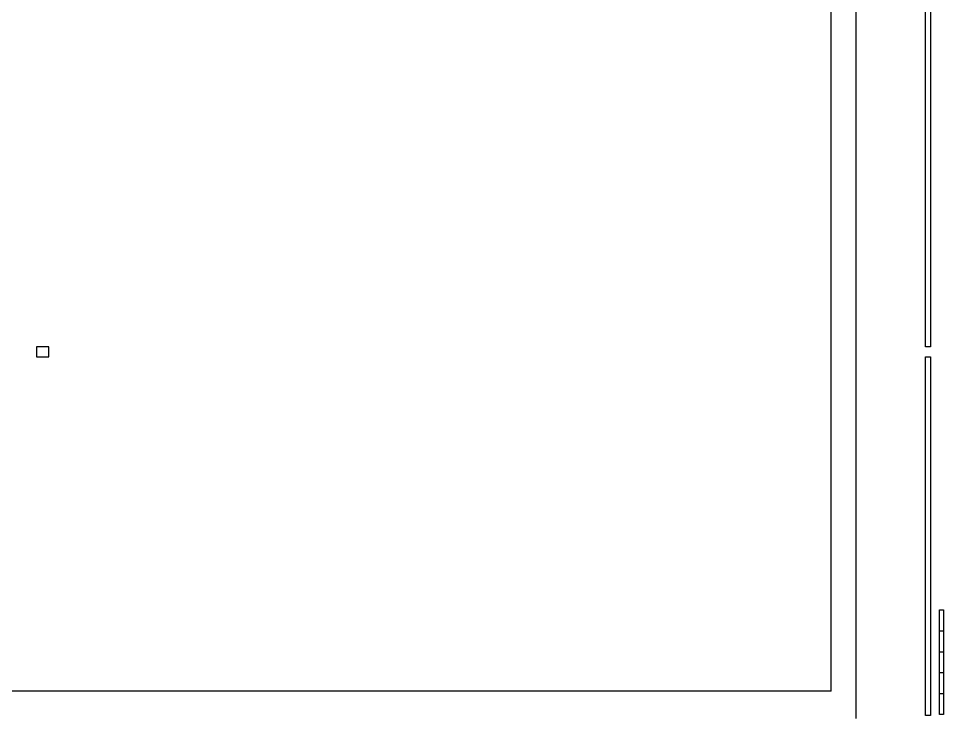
# Model space of a CAD drawing. Header units: metres. Extents: x 2 to 323, y -2 to 254.
# Drawn here: x 184.31 to 221.95, y 37.76 to 66.12 of the extents above; entities that cross this region are included whole.
import ezdxf

# ---------------------------------------------------------------- set-up
doc = ezdxf.new("R2010")
doc.units = ezdxf.units.M
for name, color, linetype in [('0-EST CORTE', 7, 'Continuous'), ('0-MUROS EXISTENTES', 7, 'Continuous'), ('Demarcación PL', 7, 'Continuous'), ('racks', 7, 'Continuous')]:
    doc.layers.add(name, color=color, linetype=linetype)

msp = doc.modelspace()

# ---------------------------------------------------------------- linework, layer by layer
at = {"layer": '0-EST CORTE'}
msp.add_lwpolyline([(185.046, 52.361), (185.546, 52.361), (185.546, 52.761), (185.046, 52.761), (185.046, 52.361)], close=True, dxfattribs=at)
msp.add_lwpolyline([(185.046, 52.361), (185.546, 52.361), (185.546, 52.761), (185.046, 52.761), (185.046, 52.361)], close=True, dxfattribs=at)
msp.add_lwpolyline([(185.046, 52.361), (185.546, 52.361), (185.546, 52.761), (185.046, 52.761), (185.046, 52.361)], close=True, dxfattribs=at)
msp.add_lwpolyline([(185.046, 52.361), (185.546, 52.361), (185.546, 52.761), (185.046, 52.761), (185.046, 52.361)], close=True, dxfattribs=at)
at = {"layer": '0-MUROS EXISTENTES'}
for points in [[(221.417, 52.761), (221.213, 52.761), (221.213, 67.361), (221.417, 67.361), (221.417, 52.761)], [(221.417, 37.762), (221.213, 37.762), (221.213, 52.362), (221.417, 52.362), (221.417, 37.762)]]:
    msp.add_lwpolyline(points, close=True, dxfattribs=at)
at = {"layer": 'Demarcación PL'}
for p, q in [((218.39, 37.642), (218.39, 112.198)), ((217.373, 38.745), (217.373, 110.813)), ((217.373, 38.745), (151.692, 38.745))]:
    msp.add_line(p, q, dxfattribs=at)
at = {"layer": 'racks'}
for p, q in [((221.786, 41.206), (221.866, 41.206)), ((221.786, 41.206), (221.866, 41.206)), ((221.786, 41.206), (221.946, 41.206)), ((221.786, 40.356), (221.866, 40.356)), ((221.786, 40.356), (221.866, 40.356)), ((221.786, 40.356), (221.946, 40.356)), ((221.786, 39.506), (221.906, 39.506)), ((221.786, 39.506), (221.946, 39.506)), ((221.786, 38.656), (221.866, 38.656)), ((221.786, 38.656), (221.866, 38.656)), ((221.786, 38.656), (221.946, 38.656))]:
    msp.add_line(p, q, dxfattribs=at)
msp.add_lwpolyline([(221.946, 42.056), (221.946, 37.806), (221.786, 37.806), (221.786, 42.056), (221.946, 42.056)], close=True, dxfattribs=at)

doc.saveas('drawing.dxf')
